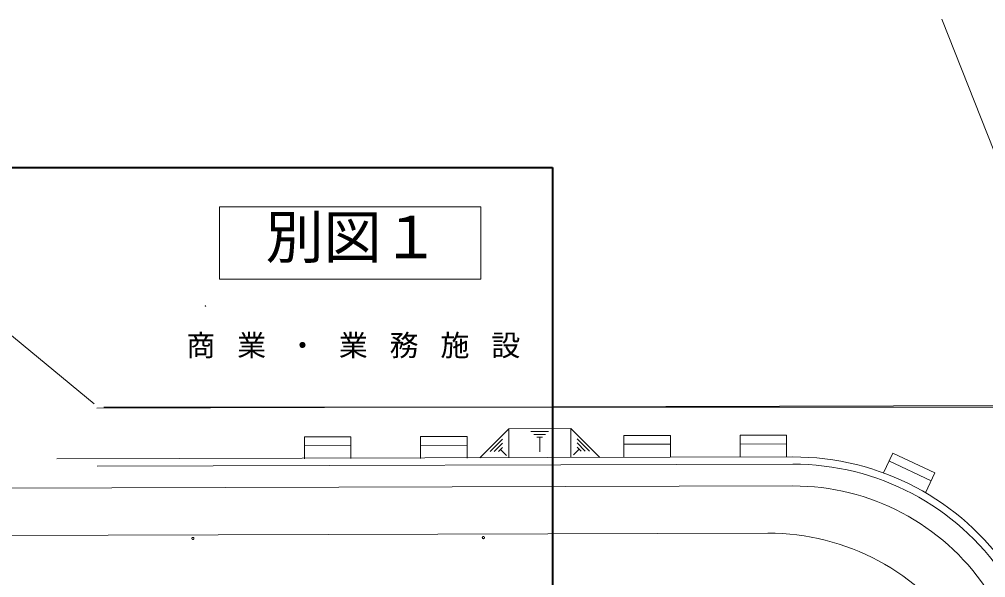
# Model space of a CAD drawing. Units: millimetres, scale not verified. Extents: x -287378 to 159522, y -165011 to 67197.
# Drawn here: x 55472 to 122011, y 28728 to 67197 of the extents above; entities that cross this region are included whole.
import ezdxf
from ezdxf.enums import TextEntityAlignment as Align

# ---------------------------------------------------------------- set-up
doc = ezdxf.new("R2010")
doc.units = ezdxf.units.MM
doc.header["$LTSCALE"] = 500
for name, color, linetype, lineweight in [('0-0_0_____\ue619', 4, 'Continuous', 9), ('0-8_______\ue619', 4, 'Continuous', 9), ('0-C_______\ue619', 4, 'Continuous', 9), ('0-F_______\ue619', 7, 'Continuous', 9), ('F-2__ﾞﾘｯﾄﾞ_y', 7, 'Continuous', 9)]:
    doc.layers.add(name, color=color, linetype=linetype, lineweight=lineweight)
doc.styles.add('ＭＳ ゴシック', font='')
doc.styles.get('ＭＳ ゴシック').set_extended_font_data('MS Gothic')

msp = doc.modelspace()

# ---------------------------------------------------------------- linework, layer by layer
at = {"layer": '0-0_0_____\ue619'}
for p, q in [((119002.9, 67196.9), (124670.9, 52814.5)), ((60626.5, 40715.6), (53487.5, 46600.3)), ((132531.9, 40478.4), (61290.6, 40477.2))]:
    msp.add_line(p, q, dxfattribs=at)
at = {"layer": '0-8_______\ue619'}
for p, q in [((132806.4, 40617.3), (60815.6, 40413.7)), ((89168.1, 38992.3), (87174.9, 36985.6)), ((89168.1, 38992.3), (93438.1, 39006.6)), ((89168.1, 38992.3), (89174.9, 36992.2)), ((90703.8, 38797.4), (91903.8, 38801.4)), ((90904.4, 38598.1), (91704.4, 38600.8)), ((93438.1, 39006.6), (93444.8, 37006.6)), ((93438.1, 39006.6), (95444.8, 37013.3)), ((75101.6, 38421.1), (78301.6, 38430.1)), ((75105.8, 36921.1), (75101.6, 38421.1)), ((78305.9, 36930.1), (78301.6, 38430.1)), ((83101.6, 38443.5), (86301.6, 38452.5)), ((83105.8, 36943.5), (83101.6, 38443.5)), ((86305.8, 36952.5), (86301.6, 38452.5)), ((88736.2, 38273.6), (87890.5, 37422.2)), ((88737.2, 37990.8), (88173.4, 37423.2)), ((91105.1, 38398.8), (91505.1, 38400.1)), ((91305.1, 38399.5), (91308.5, 37394.2)), ((93874.8, 38290.9), (94726.2, 37445.2)), ((93875.7, 38008), (94443.3, 37444.3)), ((97101.5, 38515.6), (100301.5, 38524.6)), ((97105.7, 37015.7), (97101.5, 38515.6)), ((100305.7, 37024.7), (100301.5, 38524.6)), ((105101.4, 38538.1), (108301.4, 38547)), ((105105.6, 37038.1), (105101.4, 38538.1)), ((105103.1, 37938.1), (108303.1, 37947.1)), ((108305.6, 37047), (108301.4, 38547)), ((75103.3, 37821.1), (78303.3, 37830.1)), ((83103.3, 37843.5), (86303.3, 37852.5)), ((88738.1, 37708), (88456.2, 37424.2)), ((89014.1, 37151.8), (88597.2, 37566)), ((94018.6, 37584.3), (93634.1, 37197.2)), ((93876.7, 37725.2), (94160.5, 37443.3)), ((97103.2, 37915.7), (100303.2, 37924.7)), ((114974, 35947.3), (115609.9, 37311.3)), ((115609.9, 37311.3), (118504.8, 35947.5)), ((58054.5, 36906.1), (108724.7, 37048.2)), ((115354.2, 36768.5), (118249.1, 35404.8)), ((60826.8, 36413.9), (108726.1, 36548.2)), ((117868.4, 34582.6), (118504.8, 35947.5)), ((53114, 34892.2), (108730.3, 35048.2)), ((53123.2, 31642.3), (107012.1, 31793.4)), ((67351.4, 31438.4), (67351.2, 31434.7)), ((67351.2, 31434.7), (67351.2, 31431)), ((67351.2, 31431), (67351.4, 31427.4)), ((67351.8, 31442), (67351.4, 31438.4)), ((67351.4, 31427.4), (67351.7, 31423.9)), ((67351.7, 31423.9), (67352.2, 31420.2)), ((67352.4, 31445.6), (67351.8, 31442)), ((67352.2, 31420.2), (67352.9, 31416.6)), ((67353.1, 31449.2), (67352.4, 31445.6)), ((67352.9, 31416.6), (67353.8, 31413.1)), ((67354.1, 31452.7), (67353.1, 31449.2)), ((67353.8, 31413.1), (67354.8, 31409.6)), ((67355.2, 31456.2), (67354.1, 31452.7)), ((67354.8, 31409.6), (67356, 31406.2)), ((67356.5, 31459.6), (67355.2, 31456.2)), ((67356, 31406.2), (67357.4, 31402.8)), ((67357.9, 31462.9), (67356.5, 31459.6)), ((67357.4, 31402.8), (67358.2, 31401.2)), ((67359.5, 31466.1), (67357.9, 31462.9)), ((67358.2, 31401.2), (67360.7, 31396.3)), ((67361.3, 31469.4), (67359.5, 31466.1)), ((67360.7, 31396.3), (67362.6, 31393.2)), ((67363.2, 31472.5), (67361.3, 31469.4)), ((67362.6, 31393.2), (67364.6, 31390.2)), ((67365.2, 31475.5), (67363.2, 31472.5)), ((67364.6, 31390.2), (67366.8, 31387.2)), ((67367.5, 31478.4), (67365.2, 31475.5)), ((67366.8, 31387.2), (67369.1, 31384.4)), ((67369.8, 31481.1), (67367.5, 31478.4)), ((67369.1, 31384.4), (67371.6, 31381.7)), ((67372.3, 31483.8), (67369.8, 31481.1)), ((67371.6, 31381.7), (67374.2, 31379.2)), ((67375, 31486.3), (67372.3, 31483.8)), ((67374.2, 31379.2), (67376.9, 31376.8)), ((67377.7, 31488.7), (67375, 31486.3)), ((67376.9, 31376.8), (67379.7, 31374.5)), ((67380.6, 31490.9), (67377.7, 31488.7)), ((67379.7, 31374.5), (67382.7, 31372.3)), ((67383.5, 31493), (67380.6, 31490.9)), ((67382.7, 31372.3), (67385.7, 31370.3)), ((67386.6, 31495), (67383.5, 31493)), ((67385.7, 31370.3), (67388.9, 31368.4)), ((67389.8, 31496.8), (67386.6, 31495)), ((67388.9, 31368.4), (67392.1, 31366.8)), ((67393.1, 31498.5), (67389.8, 31496.8)), ((67392.1, 31366.8), (67395.4, 31365.3)), ((67396.4, 31499.9), (67393.1, 31498.5)), ((67395.4, 31365.3), (67398.7, 31363.8)), ((67399.8, 31501.2), (67396.4, 31499.9)), ((67398.7, 31363.8), (67402.2, 31362.7)), ((67403.2, 31502.3), (67399.8, 31501.2)), ((67402.2, 31362.7), (67405.7, 31361.7)), ((67406.7, 31503.3), (67403.2, 31502.3)), ((67405.7, 31361.7), (67409.3, 31360.9)), ((67410.3, 31504.1), (67406.7, 31503.3)), ((67409.3, 31360.9), (67412.8, 31360.2)), ((67413.9, 31504.7), (67410.3, 31504.1)), ((67412.8, 31360.2), (67416.4, 31359.8)), ((67417.5, 31505.1), (67413.9, 31504.7)), ((67416.4, 31359.8), (67420.1, 31359.5)), ((67421.2, 31505.4), (67417.5, 31505.1)), ((67420.1, 31359.5), (67423.7, 31359.2)), ((67424.8, 31505.4), (67421.2, 31505.4)), ((67423.7, 31359.2), (67427.4, 31359.4)), ((67428.4, 31505.3), (67424.8, 31505.4)), ((67427.4, 31359.4), (67431, 31359.6)), ((67432.1, 31505), (67428.4, 31505.3)), ((67431, 31359.6), (67434.6, 31360.1)), ((67435.7, 31504.5), (67432.1, 31505)), ((67434.6, 31360.1), (67438.2, 31360.7)), ((67439.2, 31503.9), (67435.7, 31504.5)), ((67438.2, 31360.7), (67441.8, 31361.5)), ((67442.8, 31503.1), (67439.2, 31503.9)), ((67441.8, 31361.5), (67445.3, 31362.4)), ((67446.3, 31502.1), (67442.8, 31503.1)), ((67445.3, 31362.4), (67448.7, 31363.6)), ((67449.7, 31500.9), (67446.3, 31502.1)), ((67448.7, 31363.6), (67452.1, 31364.8)), ((67453.1, 31499.5), (67449.7, 31500.9)), ((67452.1, 31364.8), (67455.5, 31366.3)), ((67456.5, 31498), (67453.1, 31499.5)), ((67455.5, 31366.3), (67458.7, 31368)), ((67459.7, 31496.2), (67456.5, 31498)), ((67458.7, 31368), (67461.9, 31369.8)), ((67462.8, 31494.4), (67459.7, 31496.2)), ((67461.9, 31369.8), (67465, 31371.7)), ((67465.9, 31492.4), (67462.8, 31494.4)), ((67465, 31371.7), (67467.9, 31373.8)), ((67468.8, 31490.3), (67465.9, 31492.4)), ((67467.9, 31373.8), (67470.8, 31376.1)), ((67471.6, 31488), (67468.8, 31490.3)), ((67470.8, 31376.1), (67473.6, 31378.5)), ((67474.3, 31485.5), (67471.6, 31488)), ((67473.6, 31378.5), (67476.2, 31381)), ((67476.9, 31483), (67474.3, 31485.5)), ((67476.2, 31381), (67478.7, 31383.6)), ((67479.4, 31480.3), (67476.9, 31483)), ((67478.7, 31383.6), (67481, 31386.4)), ((67481.7, 31477.5), (67479.4, 31480.3)), ((67481, 31386.4), (67483.3, 31389.3)), ((67483.9, 31474.6), (67481.7, 31477.5)), ((67483.3, 31389.3), (67485.3, 31392.3)), ((67485.9, 31471.5), (67483.9, 31474.6)), ((67485.3, 31392.3), (67487.2, 31395.4)), ((67487.8, 31468.4), (67485.9, 31471.5)), ((67487.2, 31395.4), (67489, 31398.6)), ((67489.5, 31465.3), (67487.8, 31468.4)), ((67489, 31398.6), (67490.6, 31401.8)), ((67491.1, 31461.9), (67489.5, 31465.3)), ((67490.6, 31401.8), (67492.1, 31405.2)), ((67492.4, 31458.6), (67491.1, 31461.9)), ((67492.1, 31405.2), (67493.3, 31408.6)), ((67493.7, 31455.1), (67492.4, 31458.6)), ((67493.3, 31408.6), (67494.4, 31412.1)), ((67494.7, 31451.6), (67493.7, 31455.1)), ((67494.4, 31412.1), (67495.3, 31415.5)), ((67495.6, 31448.1), (67494.7, 31451.6)), ((67495.3, 31415.5), (67496.1, 31419.2)), ((67496.3, 31444.6), (67495.6, 31448.1)), ((67496.1, 31419.2), (67496.7, 31422.7)), ((67496.8, 31440.9), (67496.3, 31444.6)), ((67496.7, 31422.7), (67497.1, 31426.4)), ((67497.1, 31437.3), (67496.8, 31440.9)), ((67497.3, 31433.6), (67497.1, 31437.3)), ((67497.1, 31426.4), (67497.3, 31430)), ((67497.3, 31430), (67497.3, 31433.6)), ((87351.4, 31494.4), (87351.1, 31490.8)), ((87351.1, 31490.8), (87351.1, 31487.1)), ((87351.1, 31487.1), (87351.2, 31483.5)), ((87351.2, 31483.5), (87351.6, 31479.8)), ((87351.8, 31498), (87351.4, 31494.4)), ((87351.6, 31479.8), (87352.1, 31476.2)), ((87352.3, 31501.6), (87351.8, 31498)), ((87352.1, 31476.2), (87352.8, 31472.7)), ((87353.1, 31505.2), (87352.3, 31501.6)), ((87352.8, 31472.7), (87353.7, 31469.1)), ((87354, 31508.7), (87353.1, 31505.2)), ((87353.7, 31469.1), (87354.8, 31465.6)), ((87355.1, 31512.2), (87354, 31508.7)), ((87356.4, 31515.6), (87355.1, 31512.2)), ((87357.8, 31518.9), (87356.4, 31515.6)), ((87357.4, 31458.9), (87358.1, 31457.2)), ((87359.4, 31522.2), (87357.8, 31518.9)), ((87358.1, 31457.2), (87360.7, 31452.3)), ((87361.2, 31525.4), (87359.4, 31522.2)), ((87360.7, 31452.3), (87362.5, 31449.2)), ((87363.1, 31528.5), (87361.2, 31525.4)), ((87362.5, 31449.2), (87364.6, 31446.2)), ((87365.2, 31531.5), (87363.1, 31528.5)), ((87364.6, 31446.2), (87366.7, 31443.3)), ((87367.4, 31534.3), (87365.2, 31531.5)), ((87366.7, 31443.3), (87369, 31440.5)), ((87369.8, 31537.1), (87367.4, 31534.3)), ((87369, 31440.5), (87371.6, 31437.8)), ((87372.3, 31539.8), (87369.8, 31537.1)), ((87371.6, 31437.8), (87374.1, 31435.2)), ((87374.9, 31542.3), (87372.3, 31539.8)), ((87374.1, 31435.2), (87376.8, 31432.8)), ((87377.6, 31544.7), (87374.9, 31542.3)), ((87376.8, 31432.8), (87379.6, 31430.5)), ((87380.5, 31546.9), (87377.6, 31544.7)), ((87379.6, 31430.5), (87382.6, 31428.4)), ((87383.5, 31549.1), (87380.5, 31546.9)), ((87382.6, 31428.4), (87385.6, 31426.3)), ((87386.5, 31551), (87383.5, 31549.1)), ((87385.6, 31426.3), (87388.8, 31424.5)), ((87389.7, 31552.8), (87386.5, 31551)), ((87388.8, 31424.5), (87392, 31422.8)), ((87393, 31554.4), (87389.7, 31552.8)), ((87392, 31422.8), (87395.3, 31421.3)), ((87396.3, 31555.9), (87393, 31554.4)), ((87395.3, 31421.3), (87398.7, 31419.9)), ((87399.7, 31557.2), (87396.3, 31555.9)), ((87398.7, 31419.9), (87402.1, 31418.7)), ((87403.2, 31558.4), (87399.7, 31557.2)), ((87402.1, 31418.7), (87405.6, 31417.8)), ((87406.7, 31559.3), (87403.2, 31558.4)), ((87405.6, 31417.8), (87409.2, 31416.9)), ((87409.2, 31416.9), (87412.7, 31416.2)), ((87412.7, 31416.2), (87416.3, 31415.8)), ((87417.4, 31561.1), (87413.8, 31560.7)), ((87416.3, 31415.8), (87420, 31415.5)), ((87421.1, 31561.4), (87417.4, 31561.1)), ((87420, 31415.5), (87423.6, 31415.4)), ((87424.7, 31561.4), (87421.1, 31561.4)), ((87423.6, 31415.4), (87427.3, 31415.4)), ((87428.4, 31561.3), (87424.7, 31561.4)), ((87427.3, 31415.4), (87430.9, 31415.7)), ((87432, 31561.1), (87428.4, 31561.3)), ((87430.9, 31415.7), (87434.6, 31416)), ((87435.6, 31560.5), (87432, 31561.1)), ((87434.6, 31416), (87438.1, 31416.7)), ((87439.2, 31559.9), (87435.6, 31560.5)), ((87438.1, 31416.7), (87441.7, 31417.5)), ((87442.7, 31559.1), (87439.2, 31559.9)), ((87441.7, 31417.5), (87445.2, 31418.4)), ((87446.2, 31558), (87442.7, 31559.1)), ((87449.7, 31556.9), (87446.2, 31558)), ((87453, 31555.5), (87449.7, 31556.9)), ((87452.1, 31420.9), (87455.4, 31422.3)), ((87456.3, 31554), (87453, 31555.5)), ((87455.4, 31422.3), (87458.7, 31424)), ((87459.6, 31552.3), (87456.3, 31554)), ((87458.7, 31424), (87461.8, 31425.8)), ((87462.7, 31550.5), (87459.6, 31552.3)), ((87461.8, 31425.8), (87464.9, 31427.7)), ((87465.8, 31548.4), (87462.7, 31550.5)), ((87464.9, 31427.7), (87467.9, 31429.8)), ((87468.7, 31546.3), (87465.8, 31548.4)), ((87467.9, 31429.8), (87470.7, 31432.1)), ((87471.5, 31544), (87468.7, 31546.3)), ((87470.7, 31432.1), (87473.5, 31434.5)), ((87474.3, 31541.6), (87471.5, 31544)), ((87473.5, 31434.5), (87476.1, 31437)), ((87476.9, 31539), (87474.3, 31541.6)), ((87476.1, 31437), (87478.6, 31439.6)), ((87479.3, 31536.3), (87476.9, 31539)), ((87478.6, 31439.6), (87481, 31442.4)), ((87481.6, 31533.6), (87479.3, 31536.3)), ((87481, 31442.4), (87483.2, 31445.3)), ((87483.8, 31530.6), (87481.6, 31533.6)), ((87483.2, 31445.3), (87485.3, 31448.3)), ((87485.8, 31527.6), (87483.8, 31530.6)), ((87485.3, 31448.3), (87487.2, 31451.4)), ((87487.7, 31524.5), (87485.8, 31527.6)), ((87487.2, 31451.4), (87489, 31454.6)), ((87489.5, 31521.3), (87487.7, 31524.5)), ((87489, 31454.6), (87490.5, 31457.9)), ((87491, 31517.9), (87489.5, 31521.3)), ((87490.5, 31457.9), (87492, 31461.2)), ((87492.4, 31514.6), (87491, 31517.9)), ((87492, 31461.2), (87493.3, 31464.6)), ((87493.6, 31511.2), (87492.4, 31514.6)), ((87493.3, 31464.6), (87494.4, 31468.1)), ((87494.7, 31507.7), (87493.6, 31511.2)), ((87494.4, 31468.1), (87495.3, 31471.6)), ((87495.5, 31504.1), (87494.7, 31507.7)), ((87495.3, 31471.6), (87496.1, 31475.2)), ((87496.2, 31500.6), (87495.5, 31504.1)), ((87496.1, 31475.2), (87496.6, 31478.7)), ((87496.7, 31496.9), (87496.2, 31500.6)), ((87496.6, 31478.7), (87497, 31482.4)), ((87497.1, 31493.3), (87496.7, 31496.9)), ((87497, 31482.4), (87497.2, 31486.1)), ((87497.3, 31489.7), (87497.1, 31493.3)), ((87497.2, 31486.1), (87497.3, 31489.7))]:
    msp.add_line(p, q, dxfattribs=at)
for points in [[(87354.8, 31465.6), (87356, 31462.2), (87357.4, 31458.9)], [(87413.8, 31560.7), (87410.2, 31560.1), (87406.7, 31559.3)], [(87445.2, 31418.4), (87448.7, 31419.6), (87452.1, 31420.9)]]:
    msp.add_lwpolyline(points, dxfattribs=at)
for centre, radius, start in [((108775, 19048.3), 18000, 34.18076), ((108775, 19048.3), 17500, 34.18076), ((108775, 19048.3), 16000, 34.18076), ((107056.8, 15793.4), 16000, 33.36447)]:
    msp.add_arc(centre, radius, start, 90.16072, dxfattribs=at)
at = {"layer": '0-C_______\ue619'}
msp.add_circle((68289.6, 47450.7), 15, dxfattribs=at)
at = {"layer": '0-F_______\ue619'}
for p, q in [((69253.3, 54283.5), (87253.3, 54283.5)), ((69253.3, 54283.5), (69253.3, 49283.5)), ((87253.3, 54283.5), (87253.3, 49283.5)), ((69253.3, 49283.5), (87253.3, 49283.5))]:
    msp.add_line(p, q, dxfattribs=at)
at = {"layer": 'F-2__ﾞﾘｯﾄﾞ_y', "color": 2, "lineweight": 40}
msp.add_line((-105576.2, 56982.6), (92173.8, 56982.6), dxfattribs=at)
msp.add_lwpolyline([(92173.8, 56982.6), (92173.8, -79017.4), (-105576.2, -79017.4)], dxfattribs=at)

# ---------------------------------------------------------------- texts
at = {"layer": '0-0_0_____\ue619', "color": 7, "insert": (66969.7, 43839.9), "char_height": 1466, "attachment_point": 7, "style": 'ＭＳ ゴシック'}
msp.add_mtext('\\T1.75;商業・業務施設', dxfattribs=at)
at = {"layer": '0-F_______\ue619', "style": 'ＭＳ ゴシック'}
msp.add_text('別図１', height=2933, dxfattribs=at).set_placement((72424.1, 49857), align=Align.BOTTOM_LEFT)

doc.saveas('drawing.dxf')
